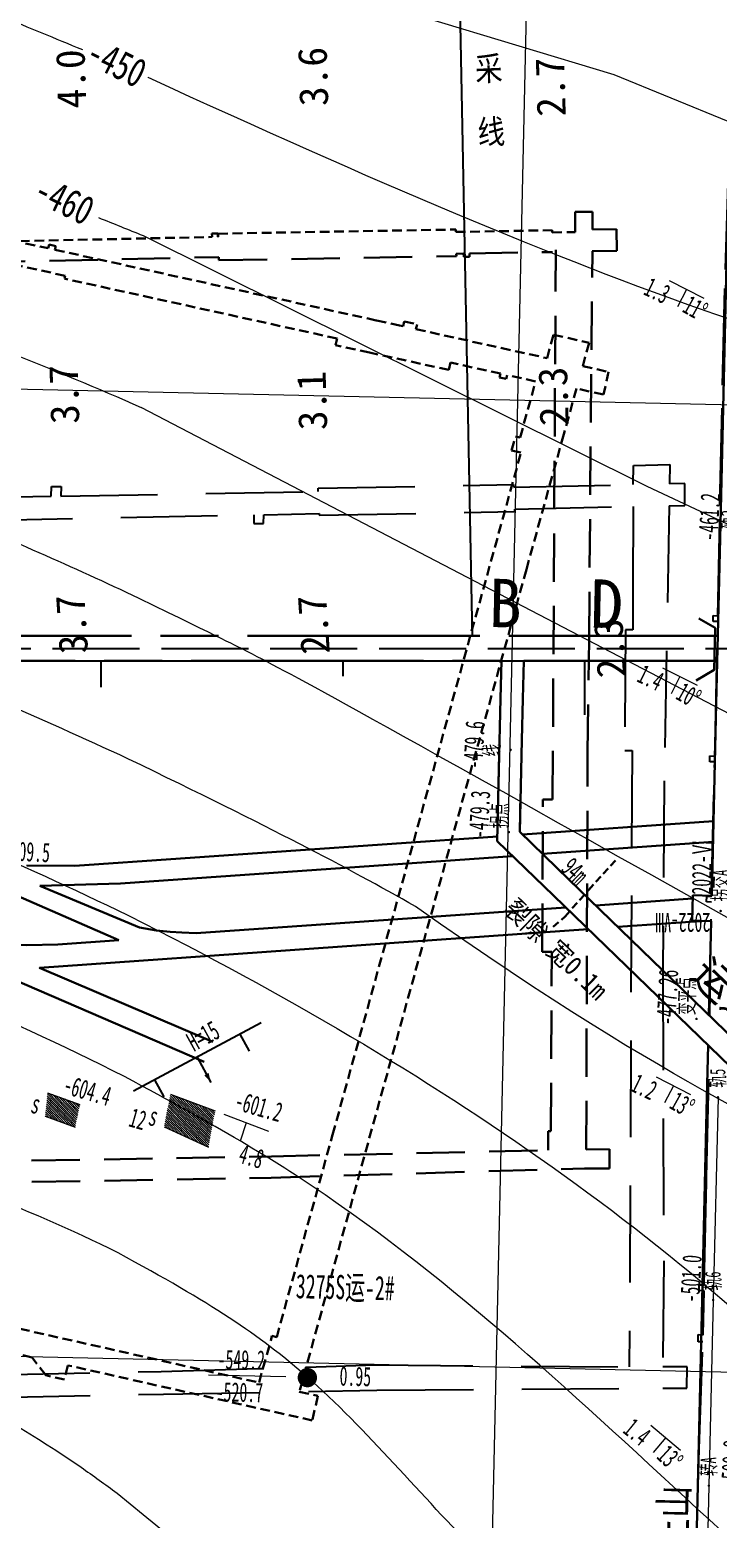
# Model space of a CAD drawing. Header units: millimetres. Extents: x 97264 to 263559, y 385279 to 783825.
# Drawn here: x 98293.7 to 98436.1, y 386476.9 to 386784.9 of the extents above; entities that cross this region are included whole.
import ezdxf
from ezdxf.enums import TextEntityAlignment as Align

# ---------------------------------------------------------------- set-up
doc = ezdxf.new("R2010")
doc.units = ezdxf.units.MM
for name, pattern in [('1X0_5', [1.5, 1, -0.5]), ('2-1', [3, 2, -1]), ('ACAD_ISO02W100', [15, 12, -3]), ('ACAD_ISO08W100', [36, 24, -3, 6, -3])]:
    doc.linetypes.add(name, pattern=pattern)
doc.layers.add('3451分析图层', color=1, linetype='Continuous', lineweight=100, true_color=0xff0000)
for name, color, linetype in [('DZ-等高线', 7, 'Continuous'), ('井下钻孔地质', 7, 'Continuous'), ('井下钻孔水文观测', 7, 'Continuous'), ('图廓方格网', 7, 'Continuous'), ('岩巷巷道及名称', 30, 'Continuous'), ('岩巷见煤5', 18, 'Continuous'), ('岩巷高程点', 30, 'Continuous'), ('巷道掘进点位及日期', 7, 'Continuous'), ('断层井巷实测(岩巷)', 1, 'Continuous'), ('煤巷-测点标高', 7, 'Continuous'), ('煤巷-测点点号', 7, 'Continuous'), ('煤巷-测点符号', 7, 'Continuous'), ('煤巷12-1甲巷道及名称', 3, 'Continuous'), ('煤巷5巷道及名称', 7, 'Continuous'), ('煤巷5巷道导线', 254, 'Continuous'), ('煤巷5高程点', 7, 'Continuous'), ('煤巷5高程点名称', 7, 'Continuous'), ('煤巷8巷道及名称', 8, 'Continuous'), ('规划', 6, 'Continuous'), ('采面停采线', 7, 'Continuous')]:
    doc.layers.add(name, color=color, linetype=linetype)
doc.layers.add('DZ7煤煤巷', color=7, linetype='Continuous', lineweight=30)
doc.layers.add('煤层产状', color=7, linetype='Continuous', lineweight=15)
doc.styles.add('2巷道名称、边界、露头、断层等名称注记', font='simfang.ttf', dxfattribs={"width": 0.83, "height": 6})
doc.styles.add('HT', font='simhei.ttf', dxfattribs={"width": 0.9})
doc.styles.add('hzsd', font='simhei.ttf', dxfattribs={"width": 0.7})
doc.styles.add('xk', font='simkai.ttf')
doc.styles.add('宋体', font='')
doc.styles.add('工作面回采年度、钻孔编号注记', font='', dxfattribs={"width": 0.6, "height": 5})
doc.styles.add('测点标高', font='simhei.ttf', dxfattribs={"width": 0.7, "height": 2})
doc.styles.add('点号', font='simhei.ttf', dxfattribs={"width": 0.75})
doc.styles.add('高程、煤厚、断层产状要素等数字注记', font='simhei.ttf', dxfattribs={"width": 0.6, "height": 4})
doc.styles.add('黑体', font='simhei.ttf')
doc.styles.get('宋体').set_extended_font_data('SimSun')
doc.styles.get('工作面回采年度、钻孔编号注记').set_extended_font_data('SimSun')

# ---------------------------------------------------------------- blocks, each defined once
blk = doc.blocks.new('CD-MH')
at = {"layer": '煤巷-测点符号', "ltscale": 10, "const_width": 0.125}
blk.add_lwpolyline([(-0.0625, 0, 1), (0.0625, 0, 1)], format="xyb", close=True, dxfattribs=at)
at = {"ltscale": 10, "style": '测点标高', "width": 0.7, "flags": 1}
for tag, p in [('左帮', (-0.5, -3)), ('右帮', (2, -3))]:
    blk.add_attdef(tag, p, '', height=2, rotation=88, dxfattribs=at)
at = {"layer": '煤巷-测点标高', "ltscale": 10, "style": '测点标高', "width": 0.7}
blk.add_attdef('标高', (3.8, 0), '', height=2, rotation=88, dxfattribs=at)
at = {"layer": '煤巷-测点点号', "ltscale": 10, "style": '点号', "width": 0.8}
blk.add_attdef('点号', (0.7, 1), '', height=1.6, rotation=90, dxfattribs=at)
blk = doc.blocks.new('A$C20FA0265')
for p, q in [((0, 0.49), (3.28, 2.79)), ((1.64, 1.64), (2.79, 0))]:
    blk.add_line(p, q)
blk = doc.blocks.new('dcv')
at = {"color": 1}
for p, q in [((-5, 0), (-5, 2)), ((0, 0), (0, 3)), ((5, 0), (5, 2)), ((-7.5, 0), (7.5, 0))]:
    blk.add_line(p, q, dxfattribs=at)
blk.add_lwpolyline([(0, 3, 0, 0.5, 0), (0, 2, 0.5, 0.5, 0)], format="xyseb", dxfattribs=at)
at = {"style": 'hzsd', "width": 0.85, "flags": 1}
for tag, p in [('倾向', (-5.63, 4.18)), ('性质', (5.27, 4.38)), ('标高', (8.5, -3))]:
    blk.add_attdef(tag, p, '', height=2, dxfattribs=at)
at = {"style": 'hzsd', "width": 0.85}
for tag, p in [('编号', (8.5, 0)), ('产状', (-7, -3.49))]:
    blk.add_attdef(tag, p, '', height=2, dxfattribs=at)

msp = doc.modelspace()

# ---------------------------------------------------------------- hatches: boundary and pattern name
at = {"layer": '井下钻孔水文观测', "lineweight": 0, "ltscale": 2}
h = msp.add_hatch(dxfattribs=at)
h.set_pattern_fill('ANSI31', scale=0.1, angle=88.7242, style=0)
h.set_pattern_definition([(133.72421461, (482432.7135, 285332.58456), (-0.2294493434, -0.21945215608), [])])
h.paths.add_polyline_path([(98297.41, 386565.06), (98296.91, 386560.24), (98300.05, 386559.09), (98299.89, 386564.17)])
h.paths.add_polyline_path([(98299.89, 386564.17), (98300.05, 386559.09), (98303.1, 386557.98), (98304.09, 386562.65)])
h.paths.add_polyline_path([(98322.81, 386564.77), (98321.48, 386558.04), (98327.23, 386555.38), (98327.16, 386563.13)])
h.paths.add_polyline_path([(98327.16, 386563.13), (98327.23, 386555.38), (98330.66, 386553.8), (98332.03, 386561.3)])

# ---------------------------------------------------------------- linework, layer by layer
at = {"color": 1, "ltscale": 1.5}
msp.add_lwpolyline([(98385.22, 386659.41), (98380.86, 386884.46)], dxfattribs=at)
at = {"lineweight": 30}
msp.add_lwpolyline([(98431.52, 386650.32), (98435.19, 386652.51), (98435.42, 386661.22), (98432.03, 386663.15)], dxfattribs=at)
at = {"color": 3, "linetype": 'ACAD_ISO02W100', "ltscale": 1.5}
msp.add_lwpolyline([(97758.43, 386656.96), (98517.7, 386656.96)], dxfattribs=at)
at = {"color": 6}
for points in [[(98258.42, 386654.36), (98308.42, 386654.36), (98308.42, 386648.94)], [(98308.42, 386654.36), (98358.42, 386654.36), (98358.42, 386651.22)], [(98358.42, 386654.36), (98408.42, 386654.36), (98408.42, 386643.23)]]:
    msp.add_lwpolyline(points, dxfattribs=at)
at = {"color": 1, "linetype": '1X0_5', "lineweight": 30, "ltscale": 1.5}
msp.add_lwpolyline([(98401.95, 386599.35), (98401.95, 386599.35), (98404.38, 386601.53), (98409.26, 386606.99), (98415.19, 386613.52)], dxfattribs=at)
at = {"layer": 'DZ-等高线', "color": 7, "lineweight": 15, "ltscale": 10}
for points in [[(98617, 386710.27), (98591.99, 386719.8), (98535.6, 386738.9), (98501.06, 386749.73), (98449.89, 386761.08), (98414.51, 386775.51), (98375.28, 386787.43), (98334.35, 386800.51)], [(98606.89, 386603.28), (98557.74, 386626.93), (98530.21, 386638.5), (98511.69, 386648.29), (98474.93, 386665.93), (98454.61, 386674.85), (98421.37, 386690.45), (98317.21, 386742.24)], [(98520.88, 386600.39), (98316.74, 386706.79)]]:
    msp.add_lwpolyline(points, dxfattribs=at)
for points in [[(98287.99, 386787.57), (98293.42, 386785.39), (98298.94, 386783.12), (98304.6, 386780.76)], [(98317.21, 386742.24), (98314.15, 386743.49), (98311.08, 386744.72), (98308.01, 386745.95)], [(98289.39, 386718.19), (98298.59, 386714.56), (98307.72, 386710.79), (98316.74, 386706.79)], [(98316.31, 386667.29), (98302.64, 386673.76), (98288.79, 386679.85), (98274.78, 386685.62)], [(98314.03, 386634.12), (98295.83, 386642.59), (98277.34, 386650.45), (98258.64, 386657.75)], [(98373.46, 386603.59), (98358.86, 386611.85), (98344.01, 386619.65), (98314.03, 386634.12)]]:
    msp.add_open_spline(points, degree=3, dxfattribs=at)
for points, knots in [([(98318.1, 386775.06), (98318.1, 386775.06), (98318.1, 386775.06), (98318.1, 386775.06), (98411.64, 386732.07), (98466.89, 386711.4), (98528.41, 386703.7), (98557.37, 386702.17), (98585.73, 386680.81), (98615.78, 386655.06)], [91.7831151, 91.7831151, 91.7831151, 91.7831151, 91.8456251, 91.8456251, 91.8456251, 91.9081351, 91.9081351, 91.9081351, 92.2080503, 92.2080503, 92.2080503, 92.2080503]), ([(98611.27, 386452.56), (98609.28, 386455.91), (98597.86, 386474.07), (98578.72, 386499.43), (98534.23, 386546.86), (98495.34, 386568.96), (98470.54, 386585.12), (98454.15, 386592.17), (98454.15, 386592.17), (98359.02, 386645.6), (98346.57, 386652.32), (98333.95, 386658.7), (98316.31, 386667.29)], [32.298275, 32.298275, 32.298275, 32.298275, 44.316551, 102.759697, 147.023869, 218.190377, 348.248414, 348.248414, 348.248414, 348.248414, 382.491005, 390.718789, 390.718789, 390.718789, 390.718789]), ([(98244.56, 386631.36), (98268.12, 386622.59), (98291.4, 386612.78), (98314.17, 386601.68), (98314.27, 386601.63)], [461.913746, 461.913746, 461.913746, 461.913746, 537.349292, 537.672923, 537.672923, 537.672923, 537.672923]), ([(98313.29, 386568.41), (98287.78, 386581.45), (98259.53, 386592.67), (98231.06, 386602.73), (98229.81, 386603.16)], [305.744328, 305.744328, 305.744328, 305.744328, 391.658417, 395.575316, 395.575316, 395.575316, 395.575316]), ([(98570.96, 386405.96), (98558.45, 386436.81), (98522.77, 386484.52), (98474.09, 386550.74), (98430.05, 386563.66), (98373.46, 386603.59)], [97.365484, 97.365484, 97.365484, 97.365484, 197.991364, 267.606895, 329.369433, 329.369433, 329.369433, 329.369433]), ([(98314.27, 386601.63), (98378.08, 386569.57), (98455.29, 386516.46), (98520.39, 386429.86), (98535.62, 386373.32), (98532.07, 386345.46), (98530.37, 386332.12)], [546.338843, 546.338843, 546.338843, 546.338843, 733.732338, 821.549283, 865.167723, 905.189594, 905.189594, 905.189594, 905.189594]), ([(98312, 386531.95), (98292.76, 386541.58), (98260.54, 386553.03), (98228.83, 386563.99), (98217.66, 386567.8)], [248.750636, 248.750636, 248.750636, 248.750636, 313.063955, 348.234788, 348.234788, 348.234788, 348.234788]), ([(98500.32, 386345.58), (98500.64, 386353.82), (98501.51, 386376.38), (98489.66, 386426.79), (98429.52, 386480.28), (98374.52, 386533.03), (98332.64, 386558.12), (98313.29, 386568.41)], [0, 0, 0, 0, 24.759016, 67.767654, 149.806633, 257.316265, 297.039689, 297.039689, 297.039689, 297.039689]), ([(98209.96, 386533.97), (98221.59, 386529.44), (98254.07, 386516.06), (98288.67, 386499.04), (98309.33, 386484.1), (98311.77, 386482.26)], [484.116275, 484.116275, 484.116275, 484.116275, 521.514697, 589.286684, 598.53039, 598.53039, 598.53039, 598.53039]), ([(98455.31, 386338.09), (98454.44, 386366.79), (98447.27, 386424.03), (98393.8, 386457.71), (98355.65, 386505.29), (98330.98, 386521.72), (98312, 386531.95)], [0, 0, 0, 0, 59.171092, 149.943136, 202.000968, 239.749661, 239.749661, 239.749661, 239.749661]), ([(98208.38, 386491.47), (98215.42, 386488.04), (98251.79, 386469.14), (98287.18, 386442.48), (98310.31, 386416.03), (98311.76, 386414.33)], [687.237117, 687.237117, 687.237117, 687.237117, 710.726435, 809.947688, 816.682329, 816.682329, 816.682329, 816.682329]), ([(98311.77, 386482.26), (98341.05, 386458.87), (98381.91, 386413.94), (98417.6, 386379.3), (98421.96, 386325.43)], [607.334215, 607.334215, 607.334215, 607.334215, 694.418099, 790.712073, 790.712073, 790.712073, 790.712073])]:
    msp.add_open_spline(points, degree=3, knots=knots, dxfattribs=at)
at = {"layer": 'DZ7煤煤巷', "color": 32, "linetype": '2-1', "lineweight": -3, "ltscale": 10}
for points in [[(98434.35, 386580.95), (98434.66, 386604.51), (98433.66, 386604.53), (98433.67, 386605.73), (98434.67, 386605.71), (98434.69, 386606.71), (98435.32, 386632.35), (98435.35, 386633.5), (98434.32, 386633.52), (98434.35, 386634.72), (98435.38, 386634.7), (98435.43, 386636.95), (98435.93, 386662.49), (98434.98, 386662.52), (98435.01, 386663.72), (98435.95, 386663.69), (98436.42, 386686.6), (98436.96, 386711.35), (98437.55, 386735.26), (98437.55, 386735.42), (98438.24, 386758.12), (98439.59, 386809.92)], [(98418.5, 386690.83), (98418.52, 386694.79), (98426.05, 386694.96), (98425.98, 386690.99)], [(97706.79, 386676.4), (97763.47, 386677.04), (97791.44, 386677.16), (97855.34, 386679.35), (97881.72, 386679.95), (97921.25, 386680.62), (97957.19, 386681.78), (97982.83, 386681.92), (98027.2, 386682.45), (98086.43, 386683.93), (98122.22, 386685.05), (98207.89, 386686.65), (98256.82, 386687.89), (98282.46, 386688.12), (98298.16, 386688.41), (98298.2, 386690.41), (98300.2, 386690.44), (98300.16, 386688.44), (98353.37, 386689.41), (98353.35, 386690.05), (98393.76, 386690.81), (98393.78, 386690.31), (98418.5, 386690.83)], [(98425.9, 386686.45), (98429.14, 386686.53), (98429.14, 386691.05), (98425.98, 386690.99)], [(98429.14, 386690.55), (98429.15, 386690.55)], [(97706.89, 386671.31), (97763.5, 386672.78), (97791.52, 386673.26), (97855.43, 386674.89), (97881.82, 386675.11), (97921.35, 386676.17), (97957.29, 386677.09), (97982.95, 386677.17), (98027.3, 386677.86), (98086.52, 386679.71), (98122.32, 386680.19), (98208, 386681.7), (98256.93, 386683.07), (98282.56, 386683.37), (98340.08, 386684.56), (98340.04, 386682.76), (98342.04, 386682.8), (98342.08, 386684.6), (98353.53, 386684.84), (98353.55, 386684.52), (98394, 386685.23), (98393.98, 386685.73), (98418.48, 386686.29)], [(98418.48, 386686.29), (98418.41, 386669.43), (98418.37, 386660.77), (98416.87, 386660.76), (98416.75, 386635.87), (98418.25, 386635.86), (98417.67, 386508.41)], [(98425.9, 386686.45), (98424.88, 386629.59), (98424.62, 386589.76), (98424.79, 386530.34), (98424.61, 386508.43)], [(98433.33, 386575.53), (98433.28, 386575.53), (98433.28, 386575.59)], [(98430.44, 386416.88), (98430.72, 386429.68), (98430.82, 386441.16), (98431.61, 386472.06), (98430.61, 386472.08), (98430.65, 386473.58), (98431.65, 386473.56), (98432.1, 386491.42), (98432.88, 386513.54), (98431.88, 386513.56), (98431.92, 386515.06), (98432.92, 386515.04), (98433.12, 386524.14), (98432.12, 386524.17), (98432.15, 386525.37), (98433.15, 386525.34), (98433.5, 386540.78), (98433.63, 386546.52), (98433.65, 386547.72), (98434.26, 386574.31), (98434.27, 386574.63)], [(97691.32, 386493.3), (97742.34, 386494.45), (97786.82, 386495.41), (97820.52, 386496.21), (97884.52, 386497.48), (97921.62, 386498.34), (97984.57, 386500.3), (97984.57, 386500.3), (98050.09, 386502.32), (98117.52, 386502.94), (98146.82, 386503.84), (98181.27, 386504.67), (98228.15, 386505.82), (98286.12, 386506.74), (98320.9, 386507.46), (98365.29, 386508.78), (98417.67, 386508.41)], [(98424.58, 386504.02), (98429.58, 386503.98), (98429.61, 386508.39), (98424.61, 386508.43)], [(97691.4, 386489.7), (97742.45, 386490.49), (97786.9, 386492.01), (97820.6, 386492.6), (97884.6, 386493.78), (97921.69, 386494.78), (97984.66, 386495.9), (98050.2, 386497.12), (98117.63, 386498.2), (98146.94, 386498.74), (98181.38, 386499.49), (98228.24, 386501.22), (98286.22, 386502.04), (98321.34, 386502.76), (98365.48, 386503.57), (98424.58, 386504.02)]]:
    msp.add_lwpolyline(points, dxfattribs=at)
at = {"layer": '井下钻孔地质', "color": 7, "lineweight": 0, "ltscale": 2, "const_width": 2}
msp.add_lwpolyline([(98351.09, 386505.17, 1), (98351.14, 386507.17, 1)], format="xyb", close=True, dxfattribs=at)
at = {"layer": '井下钻孔地质', "color": 7, "lineweight": 0, "elevation": -199.68}
msp.add_lwpolyline([(98330.64, 386506.78), (98346.64, 386506.43)], dxfattribs=at)
at = {"layer": '井下钻孔水文观测', "color": 7, "lineweight": 0, "ltscale": 2}
msp.add_line((98338.48, 386558.88), (98337.21, 386555.09), dxfattribs=at)
for points in [[(98297.41, 386565.06), (98304.09, 386562.65)], [(98322.81, 386564.77), (98332.03, 386561.3)], [(98296.91, 386560.24), (98303.1, 386557.98)], [(98333.87, 386560.62), (98343.1, 386557.15)], [(98321.48, 386558.04), (98330.66, 386553.8)]]:
    msp.add_lwpolyline(points, dxfattribs=at)
at = {"layer": '图廓方格网', "color": 7, "lineweight": 0}
for p, q in [((98385.23, 386286.56), (98401.69, 387025.68)), ((98612.4, 386503.35), (97270.85, 386533.23))]:
    msp.add_line(p, q, dxfattribs=at)
at = {"layer": '图廓方格网', "color": 0, "lineweight": 0}
msp.add_line((98616.85, 386703.3), (97275.3, 386733.18), dxfattribs=at)
at = {"layer": '岩巷巷道及名称', "lineweight": 30, "ltscale": 2}
for points in [[(98220.16, 386636.82), (98312.13, 386596.61)], [(98390.38, 386617.08), (98390.87, 386637.96), (98390.87, 386637.96)], [(98395.03, 386618.99), (98395.46, 386637.96)], [(98189.25, 386636.55), (98278.03, 386598.26), (98283.44, 386596.59), (98288.17, 386595.68), (98293.13, 386595.57), (98299.54, 386595.7), (98312.13, 386596.61)], [(98329.78, 386571.49), (98187.69, 386632.86)], [(98395.59, 386618.45), (98435.09, 386621.2)], [(98405.18, 386609.17), (98395.03, 386618.99)], [(98293.13, 386612.04), (98293.13, 386612.04), (98303.07, 386612.01), (98390.41, 386618.09)], [(98401.98, 386605.87), (98390.38, 386617.08)], [(98399.72, 386614.45), (98434.99, 386616.94)], [(98295.79, 386607.86), (98312.51, 386608.31), (98393.55, 386614.02)], [(98456.95, 386559.09), (98405.18, 386609.17)], [(98328.09, 386598.08), (98325.17, 386598.18), (98322.76, 386598.31), (98319.94, 386598.61), (98316.38, 386599.27), (98295.79, 386607.86)], [(98453.75, 386555.78), (98401.98, 386605.87)], [(98404.53, 386603.39), (98328.09, 386598.08)], [(98430.76, 386605.22), (98410.7, 386603.82)], [(98433.3, 386600.62), (98415.33, 386599.35)], [(98409.16, 386598.91), (98295.75, 386590.89), (98331.54, 386575.63)]]:
    msp.add_lwpolyline(points, dxfattribs=at)
at = {"layer": '煤巷12-1甲巷道及名称', "color": 3, "linetype": '2-1', "lineweight": 30}
for points in [[(97672.65, 386809.27), (97742.13, 386805.52), (97789.1, 386803.11), (97821.75, 386801.39), (97851.12, 386799.97), (97921.93, 386796.3), (97984.3, 386793.29), (98074.43, 386788.69), (98074.39, 386787.72), (98109.68, 386780.85), (98154.85, 386771.02), (98263.56, 386747.14), (98297.55, 386739.67), (98297.72, 386740.45), (98299.09, 386740.15), (98298.92, 386739.37), (98365.43, 386724.76), (98370.15, 386723.73), (98370.94, 386723.56), (98371.15, 386724.53), (98373.79, 386723.95), (98373.57, 386722.97), (98400.66, 386716.96), (98400.66, 386716.96)], [(98398.3, 386712.15), (98392.44, 386713.46), (98392.22, 386712.68), (98390.85, 386712.99), (98391.07, 386713.76), (98380.72, 386716.06), (98380.36, 386714.53), (98363.97, 386718.12), (98356.94, 386719.66), (98357.24, 386721.03), (98300.88, 386733.41), (98301.01, 386734), (98262.53, 386742.45), (98153.87, 386766.32), (98108.65, 386776.16), (98068.73, 386784.02), (98024.95, 386786.41), (97984.05, 386788.49), (97921.68, 386791.5), (97850.87, 386795.18), (97821.5, 386796.6), (97788.87, 386798.31), (97741.88, 386800.73), (97672.4, 386804.48)], [(98400.66, 386716.96), (98402, 386721.78), (98409.36, 386720.15), (98408.03, 386715.32)], [(98408.03, 386715.32), (98413.37, 386714.13), (98412.33, 386709.45), (98406.75, 386710.69)], [(98341.13, 386505.13), (98343.8, 386514.78), (98344.77, 386514.56), (98356.33, 386556.38), (98395.28, 386697.46), (98393.33, 386697.89), (98394.12, 386700.79), (98395.1, 386700.57), (98398.3, 386712.15)], [(98406.75, 386710.69), (98404.13, 386701.22), (98396.39, 386673.26), (98349.45, 386503.25)], [(98192.22, 386538.66), (98341.13, 386505.13)], [(98349.45, 386503.25), (98353.28, 386502.39), (98352.14, 386497.32), (98301.57, 386508.71), (98300.91, 386505.76), (98297.01, 386506.65), (98294.24, 386510.35), (98191.08, 386533.59)]]:
    msp.add_lwpolyline(points, dxfattribs=at)
at = {"layer": '煤巷5巷道及名称', "lineweight": 30}
for points in [[(98434.73, 386605.78), (98435.66, 386645.56), (98435.66, 386645.56), (98436.44, 386679.67), (98439.44, 386808.48), (98440.63, 386860.74), (98441.19, 386884.74)], [(98430.65, 386600.72), (98430.78, 386605.92)], [(98434.73, 386605.77), (98430.78, 386605.92)], [(98434.57, 386600.57), (98430.65, 386600.72)], [(98434.57, 386600.57), (98434.11, 386581.18)], [(98433.96, 386574.92), (98433.71, 386564.18), (98432.72, 386522.26), (98431.82, 386483.87), (98430.51, 386428.44)]]:
    msp.add_lwpolyline(points, dxfattribs=at)
at = {"layer": '煤巷5巷道及名称', "color": 6, "linetype": 'ACAD_ISO08W100', "lineweight": 30, "ltscale": 2}
for points in [[(97762.74, 386659.56), (98396.24, 386659.56)], [(98396.24, 386659.56), (98435.98, 386659.56)], [(97751.11, 386654.36), (98391.25, 386654.36)], [(98390.38, 386617.08), (98391.07, 386646.6), (98391.25, 386654.36)], [(98395.46, 386637.96), (98395.67, 386646.49), (98395.85, 386654.36)], [(98395.85, 386654.36), (98417.33, 386654.36)], [(98395.85, 386654.36), (98435.86, 386654.36)], [(98395.03, 386618.99), (98395.21, 386626.87)]]:
    msp.add_lwpolyline(points, dxfattribs=at)
at = {"layer": '煤巷5巷道导线', "lineweight": 0}
for points in [[(98436.01, 386564.12, -489.65), (98435.01, 386522.2, -501.01)], [(98435.01, 386522.2, -501.01), (98434.11, 386483.81, 0), (98431.96, 386392.21, 0)]]:
    msp.add_polyline3d(points, dxfattribs=at)
at = {"layer": '煤巷8巷道及名称', "color": 252, "linetype": '2-1', "lineweight": 30, "ltscale": 5}
for points in [[(98406.45, 386743.04), (98406.48, 386747.24), (98410.08, 386747.21), (98410.05, 386743.55)], [(98410.02, 386739.05), (98415.09, 386739.14), (98415.02, 386743.64), (98410.05, 386743.55)], [(97726.78, 386724.47), (97803.74, 386726.52), (97875.29, 386727.42), (97949.79, 386729.55), (98029.89, 386731.16), (98115.4, 386733.08), (98164.59, 386733.95), (98242.37, 386735.78), (98267.79, 386736.44), (98332.79, 386737.85), (98332.81, 386737.2), (98381.93, 386738.06), (98381.91, 386738.56), (98383.41, 386738.59), (98383.43, 386737.88), (98384.63, 386737.9), (98384.61, 386738.61), (98401.8, 386738.91)], [(98400.91, 386553.2), (98400.93, 386557.1), (98401.43, 386557.1), (98401.64, 386594.23), (98399.64, 386594.19), (98399.82, 386625.7), (98401.82, 386625.74), (98402.46, 386739.37)], [(98408.77, 386553.37), (98409.04, 386635.37), (98409.34, 386658.67), (98410.03, 386739.05)], [(97415.91, 386532.33), (97506.17, 386533.73), (97600.52, 386536.09), (97705.45, 386538.22), (97778.02, 386539.9), (97869.04, 386541.88), (97970.39, 386543.97), (98051.92, 386545.65), (98126.77, 386547.45), (98174.85, 386548.32), (98249.09, 386550.23), (98343.71, 386551.91), (98400.91, 386553.2)], [(98408.41, 386549.43), (98413.61, 386549.42), (98413.61, 386553.38), (98408.77, 386553.37)], [(97416.02, 386527.79), (97506.26, 386529.58), (97600.62, 386531.94), (97705.54, 386533.92), (97778.11, 386535.46), (97869.13, 386537.48), (97970.49, 386539.6), (98052.02, 386541.15), (98126.87, 386543.05), (98174.93, 386544.22), (98249.18, 386545.81), (98343.64, 386547.51), (98408.41, 386549.43)]]:
    msp.add_lwpolyline(points, dxfattribs=at)
at = {"layer": '煤巷8巷道及名称', "color": 252, "linetype": '2-1', "lineweight": 30}
msp.add_lwpolyline([(97726.68, 386728.37), (97803.66, 386730.38), (97875.2, 386731.47), (97949.7, 386733.55), (98029.8, 386735.16), (98115.17, 386737.07), (98164.37, 386738.02), (98242.31, 386739.78), (98267.7, 386740.64), (98331.4, 386742.02), (98331.38, 386742.73), (98332.58, 386742.75), (98332.6, 386742.05), (98332.69, 386742.05), (98332.67, 386742.7), (98381.78, 386743.56), (98381.8, 386743.06), (98401.73, 386743.41), (98401.74, 386742.96), (98406.45, 386743.04)], dxfattribs=at)

# ---------------------------------------------------------------- block references
at = {"layer": '断层井巷实测(岩巷)', "color": 1, "lineweight": 20, "ltscale": 2, "xscale": 1.999999999991894, "yscale": 2.000000000012121, "zscale": 2, "rotation": 208.2290964457697}
msp.add_blockref('dcv', (98328.35, 386572.46), dxfattribs=at)
at = {"layer": '煤层产状', "color": 7, "lineweight": 30, "yscale": 2.000000000012121, "zscale": 2}
for p, xscale, rotation in [((98425.04, 386732.53), 2.00000000001977, 297.9905314514094), ((98423.68, 386652.49), 2.00000000001977, 297.9905314514094), ((98422.35, 386567.88), 2.00000000001977, 297.9905314514094), ((98421.19, 386496.11), 1.999999999962629, 284.6481976301795)]:
    msp.add_blockref('A$C20FA0265', p, dxfattribs=dict(at, xscale=xscale, rotation=rotation))
at = {"layer": '煤巷5高程点', "lineweight": 30}
ref = msp.add_blockref('CD-MH', (98438.34, 386679.62), dxfattribs=dict(at, xscale=2.000000000000132, yscale=2.000000000012121, zscale=2.000000000000132, rotation=358.7242146143208))
ref.add_attrib('点号', '轨2', (98439.78, 386681.59), dxfattribs={"layer": '煤巷5高程点名称', "ltscale": 10, "height": 3.2, "rotation": 88.7242, "style": '点号', "width": 0.6})
ref.add_attrib('标高', '-461.2', (98435.88, 386679.14), dxfattribs={"ltscale": 10, "height": 4, "rotation": 86.7242, "style": '测点标高', "width": 0.6})
at = {"layer": '煤巷5高程点', "lineweight": 0}
ref = msp.add_blockref('CD-MH', (98393.14, 386635.97), dxfattribs=dict(at, xscale=2.000000000000132, yscale=2.000000000012122, zscale=2.000000000000132, rotation=358.7242146143208))
ref.add_attrib('点号', '线', (98390.79, 386634.55), dxfattribs={"layer": '煤巷5高程点名称', "ltscale": 10, "height": 3.2, "rotation": 88.7242, "style": '点号', "width": 0.6})
ref.add_attrib('标高', '-479.6', (98387.26, 386632.04), dxfattribs={"ltscale": 10, "height": 4, "rotation": 86.7242, "style": '测点标高', "width": 0.6})
ref = msp.add_blockref('CD-MH', (98392.77, 386618.96), dxfattribs=dict(at, xscale=2.000000000000132, yscale=2.000000000012121, zscale=2.000000000000132, rotation=358.7242146143208))
ref.add_attrib('点号', '拐点', (98392.28, 386619.73), dxfattribs={"layer": '煤巷5高程点名称', "ltscale": 10, "height": 3.2, "rotation": 88.7242, "style": '点号', "width": 0.6})
ref.add_attrib('标高', '-479.3', (98388.37, 386617.64), dxfattribs={"ltscale": 10, "height": 4, "rotation": 86.7242, "style": '测点标高', "width": 0.6})
at = {"layer": '煤巷5高程点', "lineweight": 30}
ref = msp.add_blockref('CD-MH', (98436.56, 386602.65, -479.44), dxfattribs=dict(at, xscale=2.000000000000132, yscale=2.000000000012121, zscale=2.000000000000132, rotation=358.7242146143208))
ref.add_attrib('点号', '拐交A', (98438, 386604.62, -479.44), dxfattribs={"layer": '煤巷5高程点名称', "ltscale": 10, "height": 3.2, "rotation": 88.7242, "style": '点号', "width": 0.6})
ref.add_attrib('标高', '-479.4', (98443.28, 386602.08, -479.44), dxfattribs={"ltscale": 10, "height": 4, "rotation": 88.7242, "style": '测点标高', "width": 0.6})
at = {"layer": '煤巷5高程点', "lineweight": 0}
ref = msp.add_blockref('CD-MH', (98431.56, 386580.35), dxfattribs=dict(at, xscale=2.000000000000132, yscale=2.000000000012121, zscale=2.000000000000132, rotation=358.7242146143208))
ref.add_attrib('点号', '变平点', (98431.07, 386581.11), dxfattribs={"layer": '煤巷5高程点名称', "ltscale": 10, "height": 3.2, "rotation": 88.7242, "style": '点号', "width": 0.6})
ref.add_attrib('标高', '-477.26', (98427.16, 386579.02), dxfattribs={"ltscale": 10, "height": 4, "rotation": 86.7242, "style": '测点标高', "width": 0.6})
at = {"layer": '煤巷5高程点', "lineweight": 30}
ref = msp.add_blockref('CD-MH', (98436.01, 386564.12, -489.65), dxfattribs=dict(at, xscale=2.000000000000132, yscale=2.000000000012121, zscale=2.000000000000132, rotation=358.7242146143208))
ref.add_attrib('点号', '轨5', (98437.45, 386566.09, -489.65), dxfattribs={"layer": '煤巷5高程点名称', "ltscale": 10, "height": 3.2, "rotation": 88.7242, "style": '点号', "width": 0.6})
ref.add_attrib('标高', '-489.7', (98442.28, 386563.02, -489.65), dxfattribs={"ltscale": 10, "height": 4, "rotation": 86.7242, "style": '测点标高', "width": 0.6})
ref = msp.add_blockref('CD-MH', (98435.01, 386522.2, -501.01), dxfattribs=dict(at, xscale=2.000000000000132, yscale=2.000000000012121, zscale=2.000000000000132, rotation=358.7242146143208))
ref.add_attrib('点号', '轨6', (98436.46, 386524.17, -501.01), dxfattribs={"layer": '煤巷5高程点名称', "ltscale": 10, "height": 3.2, "rotation": 88.7242, "style": '点号', "width": 0.6})
ref.add_attrib('标高', '-501.0', (98432.11, 386521.64, -501.01), dxfattribs={"ltscale": 10, "height": 4, "rotation": 86.7242, "style": '测点标高', "width": 0.6})
at = {"layer": '煤巷5高程点'}
ref = msp.add_blockref('CD-MH', (98434.11, 386483.81), dxfattribs=dict(at, xscale=2.000000000000132, yscale=2.000000000012121, zscale=2.000000000000132, rotation=358.7242146143208))
ref.add_attrib('点号', '转A', (98435.56, 386485.78), dxfattribs={"layer": '煤巷5高程点名称', "ltscale": 10, "height": 3.2, "rotation": 88.7242, "style": '点号', "width": 0.6})
ref.add_attrib('标高', '-509.8', (98440.53, 386483.34), dxfattribs={"ltscale": 10, "height": 4, "rotation": 86.7242, "style": '测点标高', "width": 0.6})

# ---------------------------------------------------------------- texts
at = {"color": 0, "lineweight": 20, "ltscale": 2, "style": 'HT', "width": 0.9}
msp.add_text('裂隙 宽0.1m', height=4, rotation=316.0107, dxfattribs=at).set_placement((98391.45, 386602.69))
at = {"color": 3, "ltscale": 1.5, "char_height": 10, "width": 7.6588, "attachment_point": 1, "rotation": 358.7242, "style": 'xk'}
for s, insert in [('B', (98388.75, 386671.38)), ('D', (98409.71, 386671.25))]:
    msp.add_mtext(s, dxfattribs=dict(at, insert=insert))
at = {"layer": '3451分析图层', "color": 5, "style": '黑体'}
for s, rotation, p in [('4.0', 91.718, (98307.21, 386768.71)), ('3.6', 91.718, (98357.25, 386769.2, 800)), ('2.7', 91.718, (98406.34, 386767.03)), ('3.7', 91.718, (98305.78, 386703.49)), ('3.1', 91.718, (98357.04, 386702.19)), ('2.3', 91.718, (98406.95, 386703.08)), ('3.7', 93.718, (98307.57, 386656.13)), ('2.7', 93.718, (98357.57, 386656.02)), ('2.3', 93.718, (98418.81, 386651.16))]:
    msp.add_text(s, height=6, rotation=rotation, dxfattribs=at).set_placement(p, align=Align.BOTTOM_LEFT)
at = {"layer": 'DZ-等高线', "color": 7, "lineweight": 15, "ltscale": 10, "style": 'HT', "width": 0.75}
for s, p in [('-450', (98304.86, 386778.15)), ('-460', (98294.07, 386749.71))]:
    msp.add_text(s, height=6, rotation=333.665, dxfattribs=at).set_placement(p)
at = {"layer": 'DZ7煤煤巷', "color": 32, "lineweight": -3, "ltscale": 2, "style": '2巷道名称、边界、露头、断层等名称注记', "width": 0.83}
msp.add_text('3471轨道上山', height=6, rotation=88.7242, dxfattribs=at).set_placement((98429.04, 386443.15))
at = {"layer": '井下钻孔地质', "color": 7, "lineweight": 0, "ltscale": 2, "style": '工作面回采年度、钻孔编号注记', "width": 0.6}
msp.add_text('3275S运-2#', height=5, rotation=358.7242, dxfattribs=at).set_placement((98358.95, 386524.76), align=Align.MIDDLE)
at = {"layer": '井下钻孔地质', "color": 7, "lineweight": 0, "ltscale": 2, "style": '高程、煤厚、断层产状要素等数字注记', "width": 0.6}
for s, p in [('-549.2', (98332.52, 386508, -210.01)), ('-520.7', (98332.13, 386501.29, -210.01))]:
    msp.add_text(s, height=4, rotation=358.7242, dxfattribs=at).set_placement(p)
at = {"layer": '井下钻孔地质', "color": 7, "lineweight": 30, "ltscale": 2, "style": '高程、煤厚、断层产状要素等数字注记', "width": 0.6}
msp.add_text('0.95', height=4, rotation=358.7242, dxfattribs=at).set_placement((98357.73, 386504.52, -210.01))
at = {"layer": '井下钻孔水文观测', "color": 7, "lineweight": 0, "style": 'HT', "width": 0.6}
for s, p in [('-604.4', (98300.41, 386565.01)), ('s', (98293.7, 386561.05)), ('-601.2', (98335.83, 386561.69)), ('12', (98313.97, 386558.19)), ('s', (98318.02, 386558.5))]:
    msp.add_text(s, height=4, rotation=343.9529, dxfattribs=at).set_placement(p)
at = {"layer": '井下钻孔水文观测', "color": 7, "lineweight": 0, "ltscale": 2, "style": 'HT', "width": 0.6}
msp.add_text('4.8', height=4, rotation=343.9529, dxfattribs=at).set_placement((98336.66, 386550.68))
at = {"layer": '岩巷见煤5', "color": 7, "lineweight": 30, "ltscale": 2, "style": '高程、煤厚、断层产状要素等数字注记', "width": 0.6}
msp.add_text('94m', height=4, rotation=316.0685, dxfattribs=at).set_placement((98403.32, 386611.15))
at = {"layer": '岩巷高程点', "lineweight": 0, "ltscale": 2, "style": '高程、煤厚、断层产状要素等数字注记', "width": 0.6}
msp.add_text('-609.5', height=4, rotation=357.2577, dxfattribs=at).set_placement((98288.03, 386613.19))
at = {"layer": '巷道掘进点位及日期', "color": 7, "lineweight": 30, "ltscale": 2, "style": '高程、煤厚、断层产状要素等数字注记', "width": 0.6}
for s, rotation, p in [('2022-Ⅵ', 89.1394, (98434.55, 386606.01)), ('2022-Ⅷ', 180.0828, (98434.41, 386602.24))]:
    msp.add_text(s, height=4, rotation=rotation, dxfattribs=at).set_placement(p)
at = {"layer": '断层井巷实测(岩巷)', "color": 30, "lineweight": 20, "style": '高程、煤厚、断层产状要素等数字注记', "width": 0.6}
msp.add_text('H=15', height=4, rotation=28.8732, dxfattribs=at).set_placement((98327.66, 386573.49))
at = {"layer": '煤层产状', "color": 7, "lineweight": 30, "style": '高程、煤厚、断层产状要素等数字注记', "width": 0.6}
for s, rotation, p in [('1.3', 334.2063, (98420.39, 386730.22)), ('11°', 330.7871, (98428.41, 386726.65)), ('1.4', 334.2063, (98419.03, 386650.19)), ('10°', 330.7871, (98427.05, 386646.62)), ('1.2', 334.2063, (98417.7, 386565.58)), ('13°', 330.7871, (98425.72, 386562.01)), ('1.4', 320.8639, (98416.14, 386494.94)), ('13°', 317.4447, (98423.11, 386489.62))]:
    msp.add_text(s, height=4, rotation=rotation, dxfattribs=at).set_placement(p)
at = {"layer": '规划', "color": 6, "linetype": 'ACAD_ISO08W100', "ltscale": 4, "insert": (98434.34, 386593.64), "char_height": 6.3, "width": 93.9533, "attachment_point": 1, "rotation": 315.8289, "style": '宋体'}
msp.add_mtext('运道回风巷', dxfattribs=at)
at = {"layer": '采面停采线', "color": 7, "style": '宋体', "width": 0.83}
for s, p in [('采', (98385.88, 386774.23)), ('线', (98386.41, 386761.16))]:
    msp.add_text(s, height=5, rotation=2.4541, dxfattribs=at).set_placement(p)

doc.saveas('drawing.dxf')
